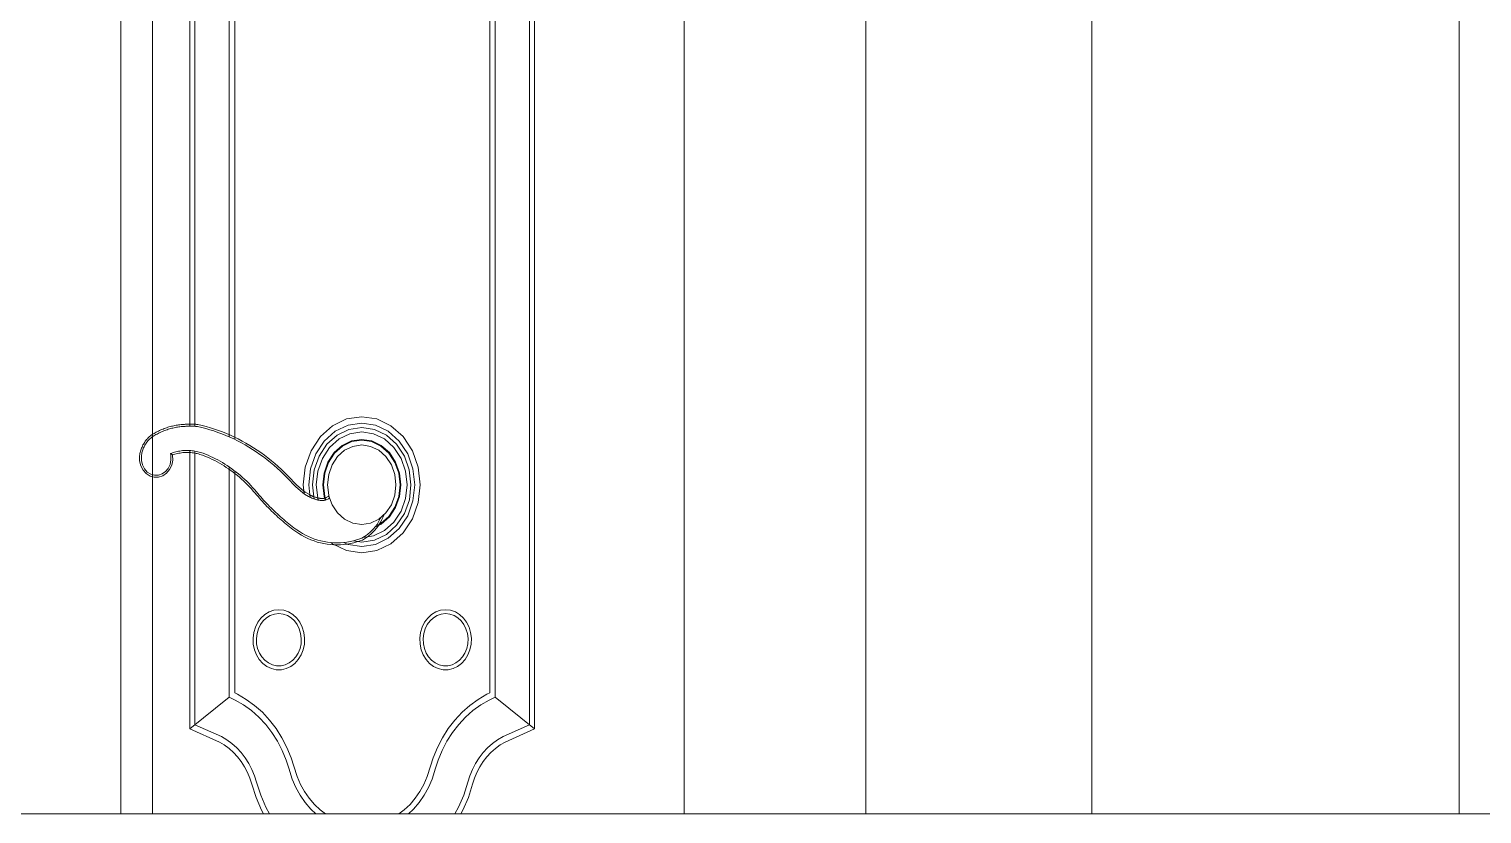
# Model space of a CAD drawing. Header units: inches. Extents: x 136316 to 139491, y -21083 to -17511.
# Drawn here: x 137662.31 to 137671.95, y -19917.19 to -19911.99 of the extents above; entities that cross this region are included whole.
import ezdxf

# ---------------------------------------------------------------- set-up
doc = ezdxf.new("R2010")
doc.units = ezdxf.units.IN
doc.header["$LTSCALE"] = 0.5
doc.header["$MEASUREMENT"] = 0
doc.layers.add('PARAPET', color=50, linetype='Continuous', lineweight=13)
doc.layers.add('window', color=4, linetype='Continuous', lineweight=13)

msp = doc.modelspace()

# ---------------------------------------------------------------- linework, layer by layer
at = {"layer": 'PARAPET'}
for p, q in [((137744.8165, -19917.1938), (137624.8597, -19917.1938)), ((137662.4676, -19917.1938), (137662.3934, -19917.1938))]:
    msp.add_line(p, q, dxfattribs=at)
at = {"layer": 'window'}
for p, q in [((137667.8597, -19917.1938), (137667.8597, -19869.379)), ((137666.6545, -19917.1938), (137666.6545, -19870.7759)), ((137669.3597, -19917.1938), (137669.3597, -19870.6938)), ((137671.7934, -19872.7172), (137671.7934, -19917.1938)), ((137663.1295, -19917.1938), (137663.1295, -19874.8793)), ((137662.9195, -19875.1238), (137662.9195, -19917.1938)), ((137663.3775, -19914.6237), (137663.3775, -19908.4079)), ((137663.4117, -19914.611), (137663.4112, -19908.4348)), ((137665.6298, -19908.4348), (137665.6298, -19916.6026)), ((137665.6635, -19908.4079), (137665.6635, -19916.6295)), ((137663.6391, -19914.6947), (137663.6391, -19908.6166)), ((137663.6749, -19908.6452), (137663.6749, -19914.7113)), ((137665.3662, -19916.3921), (137665.3662, -19908.6452)), ((137665.402, -19908.6166), (137665.402, -19916.4207)), ((137663.263, -19914.6225), (137663.255, -19914.6245)), ((137663.2709, -19914.6207), (137663.263, -19914.6225)), ((137663.2789, -19914.6191), (137663.2709, -19914.6207)), ((137663.287, -19914.6176), (137663.2789, -19914.6191)), ((137663.295, -19914.6163), (137663.287, -19914.6176)), ((137663.3031, -19914.6151), (137663.295, -19914.6163)), ((137663.3111, -19914.6141), (137663.3031, -19914.6151)), ((137663.3192, -19914.6132), (137663.3111, -19914.6141)), ((137663.3238, -19914.6128), (137663.3192, -19914.6132)), ((137663.3285, -19914.6124), (137663.3238, -19914.6128)), ((137663.3331, -19914.612), (137663.3285, -19914.6124)), ((137663.3377, -19914.6117), (137663.3331, -19914.612)), ((137663.3423, -19914.6114), (137663.3377, -19914.6117)), ((137663.3469, -19914.6111), (137663.3423, -19914.6114)), ((137663.3516, -19914.6109), (137663.3469, -19914.6111)), ((137663.3562, -19914.6107), (137663.3516, -19914.6109)), ((137663.3608, -19914.6105), (137663.3562, -19914.6107)), ((137663.3654, -19914.6104), (137663.3608, -19914.6105)), ((137663.3701, -19914.6103), (137663.3654, -19914.6104)), ((137663.3747, -19914.6103), (137663.3701, -19914.6103)), ((137663.3793, -19914.6102), (137663.3747, -19914.6103)), ((137663.3839, -19914.6102), (137663.3793, -19914.6102)), ((137663.3886, -19914.6103), (137663.3839, -19914.6102)), ((137663.3932, -19914.6104), (137663.3886, -19914.6103)), ((137663.3978, -19914.6105), (137663.3932, -19914.6104)), ((137663.4024, -19914.6106), (137663.3978, -19914.6105)), ((137663.4071, -19914.6108), (137663.4024, -19914.6106)), ((137663.4117, -19914.611), (137663.4071, -19914.6108)), ((137663.4112, -19914.6245), (137663.4117, -19914.611)), ((137663.4163, -19914.6112), (137663.4117, -19914.611)), ((137663.4209, -19914.6115), (137663.4163, -19914.6112)), ((137663.4255, -19914.6118), (137663.4209, -19914.6115)), ((137663.4309, -19914.6122), (137663.4255, -19914.6118)), ((137663.459, -19914.6188), (137663.4309, -19914.6122)), ((137663.4864, -19914.626), (137663.459, -19914.6188)), ((137664.3235, -19914.621), (137664.2431, -19914.6928)), ((137664.4171, -19914.5759), (137664.3235, -19914.621)), ((137664.4265, -19914.6167), (137664.3416, -19914.6576)), ((137664.5175, -19914.5605), (137664.4171, -19914.5759)), ((137664.5175, -19914.6028), (137664.4265, -19914.6167)), ((137664.6179, -19914.5759), (137664.5175, -19914.5605)), ((137664.6085, -19914.6167), (137664.5175, -19914.6028)), ((137664.6933, -19914.6576), (137664.6085, -19914.6167)), ((137664.7115, -19914.621), (137664.6179, -19914.5759)), ((137664.7919, -19914.6928), (137664.7115, -19914.621)), ((137663.0866, -19914.7178), (137663.0823, -19914.7235)), ((137663.0912, -19914.7123), (137663.0866, -19914.7178)), ((137663.0959, -19914.7069), (137663.0912, -19914.7123)), ((137663.1007, -19914.7018), (137663.0959, -19914.7069)), ((137663.1038, -19914.7168), (137663.0994, -19914.7217)), ((137663.1058, -19914.6969), (137663.1007, -19914.7018)), ((137663.1083, -19914.712), (137663.1038, -19914.7168)), ((137663.111, -19914.6922), (137663.1058, -19914.6969)), ((137663.113, -19914.7074), (137663.1083, -19914.712)), ((137663.1163, -19914.6878), (137663.111, -19914.6922)), ((137663.1179, -19914.7031), (137663.113, -19914.7074)), ((137663.1218, -19914.6836), (137663.1163, -19914.6878)), ((137663.1228, -19914.699), (137663.1179, -19914.7031)), ((137663.1274, -19914.6797), (137663.1218, -19914.6836)), ((137663.128, -19914.6951), (137663.1228, -19914.699)), ((137663.1331, -19914.6761), (137663.1274, -19914.6797)), ((137663.1332, -19914.6914), (137663.128, -19914.6951)), ((137663.1404, -19914.6717), (137663.1331, -19914.6761)), ((137663.1386, -19914.688), (137663.1332, -19914.6914)), ((137663.1456, -19914.6838), (137663.1386, -19914.688)), ((137663.1477, -19914.6676), (137663.1404, -19914.6717)), ((137663.1528, -19914.6797), (137663.1456, -19914.6838)), ((137663.1551, -19914.6635), (137663.1477, -19914.6676)), ((137663.1599, -19914.6758), (137663.1528, -19914.6797)), ((137663.1625, -19914.6596), (137663.1551, -19914.6635)), ((137663.1672, -19914.672), (137663.1599, -19914.6758)), ((137663.1699, -19914.6559), (137663.1625, -19914.6596)), ((137663.1744, -19914.6683), (137663.1672, -19914.672)), ((137663.1775, -19914.6523), (137663.1699, -19914.6559)), ((137663.1818, -19914.6648), (137663.1744, -19914.6683)), ((137663.185, -19914.6488), (137663.1775, -19914.6523)), ((137663.1892, -19914.6615), (137663.1818, -19914.6648)), ((137663.1926, -19914.6455), (137663.185, -19914.6488)), ((137663.1966, -19914.6582), (137663.1892, -19914.6615)), ((137663.2003, -19914.6424), (137663.1926, -19914.6455)), ((137663.2041, -19914.6551), (137663.1966, -19914.6582)), ((137663.208, -19914.6394), (137663.2003, -19914.6424)), ((137663.2116, -19914.6522), (137663.2041, -19914.6551)), ((137663.2157, -19914.6365), (137663.208, -19914.6394)), ((137663.2192, -19914.6494), (137663.2116, -19914.6522)), ((137663.2235, -19914.6338), (137663.2157, -19914.6365)), ((137663.2268, -19914.6468), (137663.2192, -19914.6494)), ((137663.2313, -19914.6312), (137663.2235, -19914.6338)), ((137663.2344, -19914.6443), (137663.2268, -19914.6468)), ((137663.2392, -19914.6288), (137663.2313, -19914.6312)), ((137663.2421, -19914.6419), (137663.2344, -19914.6443)), ((137663.2471, -19914.6266), (137663.2392, -19914.6288)), ((137663.2498, -19914.6397), (137663.2421, -19914.6419)), ((137663.255, -19914.6245), (137663.2471, -19914.6266)), ((137663.2575, -19914.6376), (137663.2498, -19914.6397)), ((137663.2653, -19914.6357), (137663.2575, -19914.6376)), ((137663.273, -19914.634), (137663.2653, -19914.6357)), ((137663.2809, -19914.6324), (137663.273, -19914.634)), ((137663.2887, -19914.6309), (137663.2809, -19914.6324)), ((137663.2965, -19914.6296), (137663.2887, -19914.6309)), ((137663.3044, -19914.6285), (137663.2965, -19914.6296)), ((137663.3123, -19914.6275), (137663.3044, -19914.6285)), ((137663.3202, -19914.6266), (137663.3123, -19914.6275)), ((137663.3247, -19914.6262), (137663.3202, -19914.6266)), ((137663.3293, -19914.6258), (137663.3247, -19914.6262)), ((137663.3338, -19914.6255), (137663.3293, -19914.6258)), ((137663.3384, -19914.6251), (137663.3338, -19914.6255)), ((137663.3429, -19914.6249), (137663.3384, -19914.6251)), ((137663.3475, -19914.6246), (137663.3429, -19914.6249)), ((137663.352, -19914.6244), (137663.3475, -19914.6246)), ((137663.3566, -19914.6242), (137663.352, -19914.6244)), ((137663.3611, -19914.624), (137663.3566, -19914.6242)), ((137663.3657, -19914.6239), (137663.3611, -19914.624)), ((137663.3702, -19914.6238), (137663.3657, -19914.6239)), ((137663.3748, -19914.6237), (137663.3702, -19914.6238)), ((137663.3793, -19914.6237), (137663.3748, -19914.6237)), ((137663.3839, -19914.6237), (137663.3793, -19914.6237)), ((137663.3884, -19914.6238), (137663.3839, -19914.6237)), ((137663.393, -19914.6238), (137663.3884, -19914.6238)), ((137663.3975, -19914.624), (137663.393, -19914.6238)), ((137663.4021, -19914.6241), (137663.3975, -19914.624)), ((137663.4066, -19914.6243), (137663.4021, -19914.6241)), ((137663.4112, -19914.6245), (137663.4066, -19914.6243)), ((137663.4157, -19914.6247), (137663.4112, -19914.6245)), ((137663.4203, -19914.625), (137663.4157, -19914.6247)), ((137663.4248, -19914.6253), (137663.4203, -19914.625)), ((137663.4294, -19914.6256), (137663.4248, -19914.6253)), ((137663.4566, -19914.632), (137663.4294, -19914.6256)), ((137663.4837, -19914.6391), (137663.4566, -19914.632)), ((137663.5107, -19914.6469), (137663.4837, -19914.6391)), ((137663.5136, -19914.6338), (137663.4864, -19914.626)), ((137663.5375, -19914.6554), (137663.5107, -19914.6469)), ((137663.5406, -19914.6424), (137663.5136, -19914.6338)), ((137663.5641, -19914.6646), (137663.5375, -19914.6554)), ((137663.5675, -19914.6517), (137663.5406, -19914.6424)), ((137663.5905, -19914.6745), (137663.5641, -19914.6646)), ((137663.5942, -19914.6617), (137663.5675, -19914.6517)), ((137663.6168, -19914.6851), (137663.5905, -19914.6745)), ((137663.6207, -19914.6723), (137663.5942, -19914.6617)), ((137663.6428, -19914.6963), (137663.6168, -19914.6851)), ((137663.647, -19914.6837), (137663.6207, -19914.6723)), ((137663.6686, -19914.7082), (137663.6428, -19914.6963)), ((137663.673, -19914.6958), (137663.647, -19914.6837)), ((137663.6942, -19914.7209), (137663.6686, -19914.7082)), ((137663.6988, -19914.7085), (137663.673, -19914.6958)), ((137663.7244, -19914.7219), (137663.6988, -19914.7085)), ((137664.2431, -19914.6928), (137664.1814, -19914.7863)), ((137664.3416, -19914.6576), (137664.2688, -19914.7227)), ((137664.3543, -19914.6832), (137664.2867, -19914.7436)), ((137664.3668, -19914.7084), (137664.3044, -19914.7642)), ((137664.433, -19914.6452), (137664.3543, -19914.6832)), ((137664.4395, -19914.6734), (137664.3668, -19914.7084)), ((137664.5175, -19914.6323), (137664.433, -19914.6452)), ((137664.5175, -19914.6614), (137664.4395, -19914.6734)), ((137664.5175, -19914.7108), (137664.4505, -19914.7211)), ((137664.5175, -19914.7161), (137664.4517, -19914.7262)), ((137664.602, -19914.6452), (137664.5175, -19914.6323)), ((137664.5955, -19914.6734), (137664.5175, -19914.6614)), ((137664.5845, -19914.7211), (137664.5175, -19914.7108)), ((137664.5833, -19914.7262), (137664.5175, -19914.7161)), ((137664.6681, -19914.7084), (137664.5955, -19914.6734)), ((137664.6807, -19914.6832), (137664.602, -19914.6452)), ((137664.7305, -19914.7642), (137664.6681, -19914.7084)), ((137664.7482, -19914.7436), (137664.6807, -19914.6832)), ((137664.7662, -19914.7227), (137664.6933, -19914.6576)), ((137664.8535, -19914.7863), (137664.7919, -19914.6928)), ((137663.0457, -19914.8121), (137663.0444, -19914.8207)), ((137663.0471, -19914.8047), (137663.0457, -19914.8121)), ((137663.0488, -19914.7973), (137663.0471, -19914.8047)), ((137663.0507, -19914.79), (137663.0488, -19914.7973)), ((137663.0528, -19914.7827), (137663.0507, -19914.79)), ((137663.0552, -19914.7756), (137663.0528, -19914.7827)), ((137663.0578, -19914.7686), (137663.0552, -19914.7756)), ((137663.0571, -19914.8148), (137663.056, -19914.8218)), ((137663.0584, -19914.8078), (137663.0571, -19914.8148)), ((137663.0606, -19914.7617), (137663.0578, -19914.7686)), ((137663.0599, -19914.8009), (137663.0584, -19914.8078)), ((137663.0617, -19914.7941), (137663.0599, -19914.8009)), ((137663.0637, -19914.755), (137663.0606, -19914.7617)), ((137663.0637, -19914.7874), (137663.0617, -19914.7941)), ((137663.067, -19914.7483), (137663.0637, -19914.755)), ((137663.0659, -19914.7807), (137663.0637, -19914.7874)), ((137663.0683, -19914.7742), (137663.0659, -19914.7807)), ((137663.0705, -19914.7419), (137663.067, -19914.7483)), ((137663.071, -19914.7678), (137663.0683, -19914.7742)), ((137663.0742, -19914.7356), (137663.0705, -19914.7419)), ((137663.0739, -19914.7615), (137663.071, -19914.7678)), ((137663.0769, -19914.7553), (137663.0739, -19914.7615)), ((137663.0782, -19914.7295), (137663.0742, -19914.7356)), ((137663.0802, -19914.7493), (137663.0769, -19914.7553)), ((137663.0823, -19914.7235), (137663.0782, -19914.7295)), ((137663.0837, -19914.7435), (137663.0802, -19914.7493)), ((137663.0873, -19914.7378), (137663.0837, -19914.7435)), ((137663.0912, -19914.7323), (137663.0873, -19914.7378)), ((137663.0952, -19914.7269), (137663.0912, -19914.7323)), ((137663.0994, -19914.7217), (137663.0952, -19914.7269)), ((137663.249, -19914.8053), (137663.2578, -19914.802)), ((137663.2521, -19914.8176), (137663.249, -19914.8053)), ((137663.249, -19914.8053), (137663.2597, -19914.8119)), ((137663.2578, -19914.802), (137663.2665, -19914.799)), ((137663.2608, -19914.8126), (137663.2617, -19914.8131)), ((137663.2612, -19914.8149), (137663.2633, -19914.8142)), ((137663.2633, -19914.8142), (137663.2697, -19914.812)), ((137663.2636, -19914.8156), (137663.2633, -19914.8142)), ((137663.2665, -19914.799), (137663.2754, -19914.7963)), ((137663.2697, -19914.812), (137663.2782, -19914.8094)), ((137663.2754, -19914.7963), (137663.2843, -19914.7938)), ((137663.2782, -19914.8094), (137663.2868, -19914.807)), ((137663.2843, -19914.7938), (137663.2933, -19914.7916)), ((137663.2868, -19914.807), (137663.2955, -19914.8049)), ((137663.2933, -19914.7916), (137663.3023, -19914.7897)), ((137663.2955, -19914.8049), (137663.3042, -19914.803)), ((137663.3023, -19914.7897), (137663.3113, -19914.7881)), ((137663.3042, -19914.803), (137663.3129, -19914.8015)), ((137663.3113, -19914.7881), (137663.3204, -19914.7868)), ((137663.3129, -19914.8015), (137663.3217, -19914.8002)), ((137663.3204, -19914.7868), (137663.3295, -19914.7857)), ((137663.3217, -19914.8002), (137663.3305, -19914.7991)), ((137663.3295, -19914.7857), (137663.3386, -19914.7849)), ((137663.3305, -19914.7991), (137663.3393, -19914.7984)), ((137663.3386, -19914.7849), (137663.3478, -19914.7844)), ((137663.3393, -19914.7984), (137663.3482, -19914.7979)), ((137663.3478, -19914.7844), (137663.3569, -19914.7842)), ((137663.3482, -19914.7979), (137663.357, -19914.7977)), ((137663.3569, -19914.7842), (137663.3661, -19914.7842)), ((137663.357, -19914.7977), (137663.3659, -19914.7977)), ((137663.3659, -19914.7977), (137663.3747, -19914.798)), ((137663.3661, -19914.7842), (137663.3752, -19914.7846)), ((137663.3747, -19914.798), (137663.3835, -19914.7986)), ((137663.3752, -19914.7846), (137663.3844, -19914.7852)), ((137663.3775, -19916.6295), (137663.3775, -19914.7847)), ((137663.3835, -19914.7986), (137663.3924, -19914.7995)), ((137663.3844, -19914.7852), (137663.3935, -19914.7861)), ((137663.3924, -19914.7995), (137663.4011, -19914.8006)), ((137663.3935, -19914.7861), (137663.4026, -19914.7872)), ((137663.4011, -19914.8006), (137663.4099, -19914.802)), ((137663.4026, -19914.7872), (137663.4117, -19914.7887)), ((137663.4099, -19914.802), (137663.4186, -19914.8037)), ((137663.4112, -19916.6026), (137663.4117, -19914.7887)), ((137663.4117, -19914.7887), (137663.4207, -19914.7904)), ((137663.4186, -19914.8037), (137663.4273, -19914.8057)), ((137663.4207, -19914.7904), (137663.4297, -19914.7925)), ((137663.4273, -19914.8057), (137663.436, -19914.8079)), ((137663.4297, -19914.7925), (137663.4386, -19914.7948)), ((137663.436, -19914.8079), (137663.4446, -19914.8104)), ((137663.4386, -19914.7948), (137663.4475, -19914.7973)), ((137663.4446, -19914.8104), (137663.4531, -19914.8131)), ((137663.4475, -19914.7973), (137663.4563, -19914.8002)), ((137663.4531, -19914.8131), (137663.4616, -19914.8161)), ((137663.4563, -19914.8002), (137663.4651, -19914.8033)), ((137663.4651, -19914.8033), (137663.4817, -19914.8097)), ((137663.4817, -19914.8097), (137663.4982, -19914.8165)), ((137663.7195, -19914.7341), (137663.6942, -19914.7209)), ((137663.7446, -19914.7481), (137663.7195, -19914.7341)), ((137663.7497, -19914.7359), (137663.7244, -19914.7219)), ((137663.7694, -19914.7626), (137663.7446, -19914.7481)), ((137663.7747, -19914.7507), (137663.7497, -19914.7359)), ((137663.7939, -19914.7779), (137663.7694, -19914.7626)), ((137663.7995, -19914.766), (137663.7747, -19914.7507)), ((137663.8181, -19914.7937), (137663.7939, -19914.7779)), ((137663.8239, -19914.782), (137663.7995, -19914.766)), ((137663.842, -19914.8102), (137663.8181, -19914.7937)), ((137663.848, -19914.7987), (137663.8239, -19914.782)), ((137663.8656, -19914.8273), (137663.842, -19914.8102)), ((137663.8718, -19914.816), (137663.848, -19914.7987)), ((137664.1814, -19914.7863), (137664.1427, -19914.8953)), ((137664.2129, -19914.8075), (137664.1778, -19914.9062)), ((137664.2688, -19914.7227), (137664.2129, -19914.8075)), ((137664.2867, -19914.7436), (137664.2349, -19914.8222)), ((137664.3044, -19914.7642), (137664.2566, -19914.8368)), ((137664.3344, -19914.7991), (137664.2933, -19914.8615)), ((137664.3377, -19914.8028), (137664.2973, -19914.8642)), ((137664.388, -19914.7512), (137664.3344, -19914.7991)), ((137664.3903, -19914.7558), (137664.3377, -19914.8028)), ((137664.3572, -19914.8256), (137664.4041, -19914.7836)), ((137664.4505, -19914.7211), (137664.388, -19914.7512)), ((137664.4517, -19914.7262), (137664.3903, -19914.7558)), ((137664.4041, -19914.7836), (137664.4588, -19914.7573)), ((137664.4588, -19914.7573), (137664.5175, -19914.7483)), ((137664.5175, -19914.7483), (137664.5762, -19914.7573)), ((137664.5762, -19914.7573), (137664.6308, -19914.7836)), ((137664.6446, -19914.7558), (137664.5833, -19914.7262)), ((137664.6469, -19914.7512), (137664.5845, -19914.7211)), ((137664.6308, -19914.7836), (137664.6778, -19914.8256)), ((137664.6973, -19914.8028), (137664.6446, -19914.7558)), ((137664.7006, -19914.7991), (137664.6469, -19914.7512)), ((137664.7377, -19914.8642), (137664.6973, -19914.8028)), ((137664.7417, -19914.8615), (137664.7006, -19914.7991)), ((137664.7784, -19914.8368), (137664.7305, -19914.7642)), ((137664.8001, -19914.8222), (137664.7482, -19914.7436)), ((137664.8221, -19914.8075), (137664.7662, -19914.7227)), ((137664.8572, -19914.9062), (137664.8221, -19914.8075)), ((137664.8923, -19914.8953), (137664.8535, -19914.7863)), ((137663.0444, -19914.8207), (137663.0449, -19914.8538)), ((137663.0449, -19914.8538), (137663.0529, -19914.8861)), ((137663.0529, -19914.8861), (137663.0678, -19914.9149)), ((137663.056, -19914.8218), (137663.0565, -19914.8518)), ((137663.0565, -19914.8518), (137663.0636, -19914.8807)), ((137663.0636, -19914.8807), (137663.077, -19914.9064)), ((137663.077, -19914.9064), (137663.0955, -19914.9273)), ((137663.2159, -19914.9247), (137663.2338, -19914.9031)), ((137663.2232, -19914.9354), (137663.2432, -19914.9112)), ((137663.2338, -19914.9031), (137663.2463, -19914.8768)), ((137663.2432, -19914.9112), (137663.2572, -19914.8818)), ((137663.2463, -19914.8768), (137663.2526, -19914.8476)), ((137663.2526, -19914.8476), (137663.2521, -19914.8176)), ((137663.2572, -19914.8818), (137663.2642, -19914.8492)), ((137663.2642, -19914.8492), (137663.2636, -19914.8156)), ((137663.4616, -19914.8161), (137663.478, -19914.8224)), ((137663.478, -19914.8224), (137663.4942, -19914.8291)), ((137663.4942, -19914.8291), (137663.5104, -19914.8362)), ((137663.4982, -19914.8165), (137663.5146, -19914.8237)), ((137663.5104, -19914.8362), (137663.5265, -19914.8437)), ((137663.5146, -19914.8237), (137663.5309, -19914.8312)), ((137663.5265, -19914.8437), (137663.5424, -19914.8516)), ((137663.5309, -19914.8312), (137663.547, -19914.8392)), ((137663.5424, -19914.8516), (137663.5581, -19914.8598)), ((137663.547, -19914.8392), (137663.563, -19914.8476)), ((137663.5581, -19914.8598), (137663.5737, -19914.8684)), ((137663.563, -19914.8476), (137663.5788, -19914.8563)), ((137663.5737, -19914.8684), (137663.5892, -19914.8774)), ((137663.5788, -19914.8563), (137663.5945, -19914.8654)), ((137663.5892, -19914.8774), (137663.6045, -19914.8867)), ((137663.5945, -19914.8654), (137663.61, -19914.8749)), ((137663.6045, -19914.8867), (137663.6196, -19914.8964)), ((137663.61, -19914.8749), (137663.6253, -19914.8847)), ((137663.6196, -19914.8964), (137663.6346, -19914.9065)), ((137663.6253, -19914.8847), (137663.6405, -19914.8949)), ((137663.6346, -19914.9065), (137663.6494, -19914.9169)), ((137663.6391, -19916.4207), (137663.6391, -19914.8939)), ((137663.6405, -19914.8949), (137663.6555, -19914.9055)), ((137663.6555, -19914.9055), (137663.6703, -19914.9164)), ((137663.8888, -19914.8451), (137663.8656, -19914.8273)), ((137663.8952, -19914.8338), (137663.8718, -19914.816)), ((137663.9117, -19914.8634), (137663.8888, -19914.8451)), ((137663.9183, -19914.8523), (137663.8952, -19914.8338)), ((137663.9342, -19914.8823), (137663.9117, -19914.8634)), ((137663.9411, -19914.8714), (137663.9183, -19914.8523)), ((137663.9563, -19914.9018), (137663.9342, -19914.8823)), ((137663.9634, -19914.8911), (137663.9411, -19914.8714)), ((137663.9781, -19914.9219), (137663.9563, -19914.9018)), ((137663.9854, -19914.9114), (137663.9634, -19914.8911)), ((137664.007, -19914.9322), (137663.9854, -19914.9114)), ((137664.1427, -19914.8953), (137664.1295, -19915.0122)), ((137664.1778, -19914.9062), (137664.1658, -19915.0122)), ((137664.2349, -19914.8222), (137664.2023, -19914.9139)), ((137664.2566, -19914.8368), (137664.2265, -19914.9214)), ((137664.2933, -19914.8615), (137664.2674, -19914.9342)), ((137664.2973, -19914.8642), (137664.2719, -19914.9356)), ((137664.2985, -19914.9439), (137664.3212, -19914.8802)), ((137664.3212, -19914.8802), (137664.3572, -19914.8256)), ((137664.6778, -19914.8256), (137664.7138, -19914.8802)), ((137664.7138, -19914.8802), (137664.7365, -19914.9439)), ((137664.7631, -19914.9356), (137664.7377, -19914.8642)), ((137664.7676, -19914.9342), (137664.7417, -19914.8615)), ((137664.8085, -19914.9214), (137664.7784, -19914.8368)), ((137664.8327, -19914.9139), (137664.8001, -19914.8222)), ((137664.8692, -19915.0122), (137664.8572, -19914.9062)), ((137664.9055, -19915.0122), (137664.8923, -19914.8953)), ((137663.0678, -19914.9149), (137663.0886, -19914.9382)), ((137663.0886, -19914.9382), (137663.1139, -19914.9545)), ((137663.0955, -19914.9273), (137663.1181, -19914.9418)), ((137663.1139, -19914.9545), (137663.1419, -19914.9626)), ((137663.1181, -19914.9418), (137663.1432, -19914.9491)), ((137663.1295, -19917.1938), (137663.1295, -19914.9451)), ((137663.1419, -19914.9626), (137663.1707, -19914.962)), ((137663.1432, -19914.9491), (137663.169, -19914.9485)), ((137663.169, -19914.9485), (137663.1938, -19914.9402)), ((137663.1707, -19914.962), (137663.1985, -19914.9527)), ((137663.1938, -19914.9402), (137663.2159, -19914.9247)), ((137663.1985, -19914.9527), (137663.2232, -19914.9354)), ((137663.6494, -19914.9169), (137663.664, -19914.9277)), ((137663.664, -19914.9277), (137663.6784, -19914.9388)), ((137663.6703, -19914.9164), (137663.6849, -19914.9276)), ((137663.6749, -19914.9199), (137663.6749, -19916.3921)), ((137663.6784, -19914.9388), (137663.6926, -19914.9503)), ((137663.6849, -19914.9276), (137663.6993, -19914.9393)), ((137663.6926, -19914.9503), (137663.7066, -19914.9621)), ((137663.6993, -19914.9393), (137663.7135, -19914.9512)), ((137663.7066, -19914.9621), (137663.7204, -19914.9742)), ((137663.7135, -19914.9512), (137663.7274, -19914.9635)), ((137663.7204, -19914.9742), (137663.7339, -19914.9866)), ((137663.7274, -19914.9635), (137663.7412, -19914.9761)), ((137663.7339, -19914.9866), (137663.7473, -19914.9994)), ((137663.7412, -19914.9761), (137663.7547, -19914.9891)), ((137663.7473, -19914.9994), (137663.7604, -19915.0125)), ((137663.7547, -19914.9891), (137663.768, -19915.0023)), ((137663.768, -19915.0023), (137663.7811, -19915.0159)), ((137663.9995, -19914.9425), (137663.9781, -19914.9219)), ((137664.0205, -19914.9637), (137663.9995, -19914.9425)), ((137664.0281, -19914.9536), (137664.007, -19914.9322)), ((137664.0806, -19915.0258), (137664.0205, -19914.9637)), ((137664.0879, -19915.0153), (137664.0281, -19914.9536)), ((137664.2023, -19914.9139), (137664.1911, -19915.0122)), ((137664.2265, -19914.9214), (137664.2162, -19915.0122)), ((137664.2674, -19914.9342), (137664.2586, -19915.0122)), ((137664.2719, -19914.9356), (137664.2632, -19915.0122)), ((137664.2908, -19915.0122), (137664.2985, -19914.9439)), ((137664.7365, -19914.9439), (137664.7442, -19915.0122)), ((137664.7718, -19915.0122), (137664.7631, -19914.9356)), ((137664.7764, -19915.0122), (137664.7676, -19914.9342)), ((137664.8188, -19915.0122), (137664.8085, -19914.9214)), ((137664.8438, -19915.0122), (137664.8327, -19914.9139)), ((137663.7604, -19915.0125), (137663.7733, -19915.0259)), ((137663.7733, -19915.0259), (137663.7859, -19915.0396)), ((137663.7811, -19915.0159), (137663.7939, -19915.0298)), ((137663.7859, -19915.0396), (137663.7984, -19915.0536)), ((137663.7939, -19915.0298), (137663.8065, -19915.044)), ((137663.7984, -19915.0536), (137663.8106, -19915.0679)), ((137663.8065, -19915.044), (137663.8188, -19915.0585)), ((137663.8106, -19915.0679), (137663.82, -19915.0791)), ((137663.8188, -19915.0585), (137663.8282, -19915.0697)), ((137663.82, -19915.0791), (137663.8296, -19915.0903)), ((137663.8282, -19915.0697), (137663.8377, -19915.0807)), ((137663.8296, -19915.0903), (137663.8393, -19915.1014)), ((137663.8377, -19915.0807), (137663.8473, -19915.0917)), ((137663.8393, -19915.1014), (137663.849, -19915.1123)), ((137663.8473, -19915.0917), (137663.857, -19915.1026)), ((137663.857, -19915.1026), (137663.8668, -19915.1133)), ((137664.1241, -19915.0638), (137664.0806, -19915.0258)), ((137664.1306, -19915.0525), (137664.0879, -19915.0153)), ((137664.1377, -19915.0732), (137664.1241, -19915.0638)), ((137664.1295, -19915.0122), (137664.1362, -19915.0722)), ((137664.1433, -19915.0614), (137664.1306, -19915.0525)), ((137664.1651, -19915.0895), (137664.1377, -19915.0732)), ((137664.1702, -19915.0774), (137664.1433, -19915.0614)), ((137664.1681, -19915.0912), (137664.1651, -19915.0895)), ((137664.1658, -19915.0122), (137664.173, -19915.079)), ((137664.1712, -19915.0928), (137664.1681, -19915.0912)), ((137664.173, -19915.079), (137664.1702, -19915.0774)), ((137664.1742, -19915.0944), (137664.1712, -19915.0928)), ((137664.1759, -19915.0805), (137664.173, -19915.079)), ((137664.173, -19915.079), (137664.1752, -19915.0948)), ((137664.1773, -19915.0959), (137664.1742, -19915.0944)), ((137664.1788, -19915.082), (137664.1759, -19915.0805)), ((137664.1804, -19915.0974), (137664.1773, -19915.0959)), ((137664.1818, -19915.0834), (137664.1788, -19915.082)), ((137664.1835, -19915.0988), (137664.1804, -19915.0974)), ((137664.1847, -19915.0848), (137664.1818, -19915.0834)), ((137664.1866, -19915.1002), (137664.1835, -19915.0988)), ((137664.1877, -19915.0862), (137664.1847, -19915.0848)), ((137664.1898, -19915.1015), (137664.1866, -19915.1002)), ((137664.1906, -19915.0875), (137664.1877, -19915.0862)), ((137664.1929, -19915.1028), (137664.1898, -19915.1015)), ((137664.1936, -19915.0888), (137664.1906, -19915.0875)), ((137664.1911, -19915.0122), (137664.1997, -19915.0911)), ((137664.1961, -19915.104), (137664.1929, -19915.1028)), ((137664.1966, -19915.09), (137664.1936, -19915.0888)), ((137664.1993, -19915.1051), (137664.1961, -19915.104)), ((137664.1997, -19915.0911), (137664.1966, -19915.09)), ((137664.1997, -19915.0911), (137664.2025, -19915.1062)), ((137664.1997, -19915.0911), (137664.2011, -19915.1058)), ((137664.2027, -19915.0922), (137664.1997, -19915.0911)), ((137664.2057, -19915.0933), (137664.2027, -19915.0922)), ((137664.2088, -19915.0943), (137664.2057, -19915.0933)), ((137664.2119, -19915.0952), (137664.2088, -19915.0943)), ((137664.215, -19915.0961), (137664.2119, -19915.0952)), ((137664.218, -19915.097), (137664.215, -19915.0961)), ((137664.2162, -19915.0122), (137664.2274, -19915.0993)), ((137664.2212, -19915.0978), (137664.218, -19915.097)), ((137664.2243, -19915.0986), (137664.2212, -19915.0978)), ((137664.2274, -19915.0993), (137664.2243, -19915.0986)), ((137664.2274, -19915.0993), (137664.2265, -19915.103)), ((137664.2265, -19915.103), (137664.2302, -19915.1135)), ((137664.2305, -19915.0999), (137664.2274, -19915.0993)), ((137664.2337, -19915.1005), (137664.2305, -19915.0999)), ((137664.2368, -19915.1011), (137664.2337, -19915.1005)), ((137664.2399, -19915.1016), (137664.2368, -19915.1011)), ((137664.2429, -19915.102), (137664.2399, -19915.1016)), ((137664.2477, -19915.1024), (137664.2429, -19915.102)), ((137664.2528, -19915.1025), (137664.2477, -19915.1024)), ((137664.2576, -19915.1027), (137664.2528, -19915.1025)), ((137664.2618, -19915.1026), (137664.2576, -19915.1027)), ((137664.2586, -19915.0122), (137664.2674, -19915.0902)), ((137664.2661, -19915.1021), (137664.2618, -19915.1026)), ((137664.2632, -19915.0122), (137664.2719, -19915.0888)), ((137664.2704, -19915.1013), (137664.2661, -19915.1021)), ((137664.2674, -19915.0902), (137664.2704, -19915.1013)), ((137664.2745, -19915.1002), (137664.2704, -19915.1013)), ((137664.2704, -19915.1013), (137664.2758, -19915.1137)), ((137664.2719, -19915.0888), (137664.2745, -19915.1002)), ((137664.2787, -19915.0988), (137664.2745, -19915.1002)), ((137664.2745, -19915.1002), (137664.2802, -19915.1123)), ((137664.2827, -19915.0971), (137664.2787, -19915.0988)), ((137664.2866, -19915.0951), (137664.2827, -19915.0971)), ((137664.2904, -19915.0928), (137664.2866, -19915.0951)), ((137664.2941, -19915.0902), (137664.2904, -19915.0928)), ((137664.2985, -19915.0805), (137664.2908, -19915.0122)), ((137664.2976, -19915.0874), (137664.2941, -19915.0902)), ((137664.3004, -19915.1016), (137664.2961, -19915.1046)), ((137664.3001, -19915.0851), (137664.2976, -19915.0874)), ((137664.3001, -19915.0851), (137664.2985, -19915.0805)), ((137664.3001, -19915.0851), (137664.3045, -19915.0982)), ((137664.3045, -19915.0982), (137664.3004, -19915.1016)), ((137664.3212, -19915.1441), (137664.3045, -19915.0982)), ((137664.7365, -19915.0805), (137664.7138, -19915.1441)), ((137664.7442, -19915.0122), (137664.7365, -19915.0805)), ((137664.7377, -19915.1602), (137664.7631, -19915.0888)), ((137664.7417, -19915.1629), (137664.7676, -19915.0902)), ((137664.7631, -19915.0888), (137664.7718, -19915.0122)), ((137664.7676, -19915.0902), (137664.7764, -19915.0122)), ((137664.7784, -19915.1875), (137664.8085, -19915.103)), ((137664.8085, -19915.103), (137664.8188, -19915.0122)), ((137664.8333, -19915.1107), (137664.8438, -19915.0122)), ((137664.8572, -19915.1181), (137664.8692, -19915.0122)), ((137664.8923, -19915.1291), (137664.9055, -19915.0122)), ((137663.849, -19915.1123), (137663.8589, -19915.1232)), ((137663.8589, -19915.1232), (137663.8688, -19915.1339)), ((137663.8668, -19915.1133), (137663.8766, -19915.124)), ((137663.8688, -19915.1339), (137663.8788, -19915.1446)), ((137663.8766, -19915.124), (137663.8866, -19915.1345)), ((137663.8788, -19915.1446), (137663.8889, -19915.1551)), ((137663.8866, -19915.1345), (137663.8966, -19915.145)), ((137663.8889, -19915.1551), (137663.8991, -19915.1655)), ((137663.8966, -19915.145), (137663.9067, -19915.1553)), ((137663.8991, -19915.1655), (137663.9094, -19915.1758)), ((137663.9067, -19915.1553), (137663.9169, -19915.1655)), ((137663.9094, -19915.1758), (137663.9198, -19915.186)), ((137663.9169, -19915.1655), (137663.9272, -19915.1756)), ((137663.9198, -19915.186), (137663.9302, -19915.196)), ((137663.9272, -19915.1756), (137663.9375, -19915.1856)), ((137663.9302, -19915.196), (137663.9407, -19915.206)), ((137663.9375, -19915.1856), (137663.948, -19915.1955)), ((137663.948, -19915.1955), (137663.9585, -19915.2052)), ((137664.2025, -19915.1062), (137664.1993, -19915.1051)), ((137664.2057, -19915.1073), (137664.2025, -19915.1062)), ((137664.209, -19915.1083), (137664.2057, -19915.1073)), ((137664.2122, -19915.1093), (137664.209, -19915.1083)), ((137664.2154, -19915.1102), (137664.2122, -19915.1093)), ((137664.2187, -19915.111), (137664.2154, -19915.1102)), ((137664.222, -19915.1118), (137664.2187, -19915.111)), ((137664.2253, -19915.1125), (137664.222, -19915.1118)), ((137664.2286, -19915.1132), (137664.2253, -19915.1125)), ((137664.2319, -19915.1139), (137664.2286, -19915.1132)), ((137664.2352, -19915.1144), (137664.2319, -19915.1139)), ((137664.2385, -19915.115), (137664.2352, -19915.1144)), ((137664.2418, -19915.1154), (137664.2385, -19915.115)), ((137664.2471, -19915.1159), (137664.2418, -19915.1154)), ((137664.2525, -19915.116), (137664.2471, -19915.1159)), ((137664.2575, -19915.1162), (137664.2525, -19915.116)), ((137664.2626, -19915.116), (137664.2575, -19915.1162)), ((137664.2676, -19915.1155), (137664.2626, -19915.116)), ((137664.2725, -19915.1146), (137664.2676, -19915.1155)), ((137664.2758, -19915.1137), (137664.2725, -19915.1146)), ((137664.2775, -19915.1133), (137664.2758, -19915.1137)), ((137664.2823, -19915.1116), (137664.2775, -19915.1133)), ((137664.287, -19915.1096), (137664.2823, -19915.1116)), ((137664.2916, -19915.1073), (137664.287, -19915.1096)), ((137664.2961, -19915.1046), (137664.2916, -19915.1073)), ((137664.3572, -19915.1988), (137664.3212, -19915.1441)), ((137664.4041, -19915.2407), (137664.3572, -19915.1988)), ((137664.6778, -19915.1988), (137664.6308, -19915.2407)), ((137664.7138, -19915.1441), (137664.6778, -19915.1988)), ((137664.6973, -19915.2215), (137664.7377, -19915.1602)), ((137664.7006, -19915.2253), (137664.7417, -19915.1629)), ((137664.7305, -19915.2602), (137664.7784, -19915.1875)), ((137664.8001, -19915.2021), (137664.8333, -19915.1107)), ((137664.8221, -19915.2169), (137664.8572, -19915.1181)), ((137664.8535, -19915.238), (137664.8923, -19915.1291)), ((137663.9407, -19915.206), (137663.9513, -19915.2158)), ((137663.9513, -19915.2158), (137663.962, -19915.2256)), ((137663.9585, -19915.2052), (137663.9691, -19915.2149)), ((137663.962, -19915.2256), (137663.9728, -19915.2352)), ((137663.9691, -19915.2149), (137663.9798, -19915.2244)), ((137663.9728, -19915.2352), (137663.9836, -19915.2446)), ((137663.9798, -19915.2244), (137663.9905, -19915.2338)), ((137663.9836, -19915.2446), (137663.9945, -19915.254)), ((137663.9905, -19915.2338), (137664.0013, -19915.2431)), ((137663.9945, -19915.254), (137664.0055, -19915.2633)), ((137664.0013, -19915.2431), (137664.0122, -19915.2523)), ((137664.0055, -19915.2633), (137664.0166, -19915.2724)), ((137664.0122, -19915.2523), (137664.0232, -19915.2613)), ((137664.0166, -19915.2724), (137664.0277, -19915.2814)), ((137664.0232, -19915.2613), (137664.0343, -19915.2703)), ((137664.0277, -19915.2814), (137664.0389, -19915.2903)), ((137664.0343, -19915.2703), (137664.0454, -19915.2791)), ((137664.0389, -19915.2903), (137664.0502, -19915.299)), ((137664.0454, -19915.2791), (137664.0566, -19915.2878)), ((137664.0566, -19915.2878), (137664.0678, -19915.2963)), ((137664.0678, -19915.2963), (137664.0861, -19915.3099)), ((137664.4588, -19915.2671), (137664.4041, -19915.2407)), ((137664.5175, -19915.2761), (137664.4588, -19915.2671)), ((137664.5762, -19915.2671), (137664.5175, -19915.2761)), ((137664.6308, -19915.2407), (137664.5762, -19915.2671)), ((137664.5927, -19915.3068), (137664.6093, -19915.2876)), ((137664.6006, -19915.3167), (137664.6178, -19915.2968)), ((137664.6037, -19915.294), (137664.6282, -19915.2828)), ((137664.6093, -19915.2876), (137664.619, -19915.2745)), ((137664.6116, -19915.2845), (137664.6446, -19915.2685)), ((137664.6178, -19915.2968), (137664.6282, -19915.2828)), ((137664.619, -19915.2745), (137664.6263, -19915.2624)), ((137664.6263, -19915.2624), (137664.6335, -19915.2493)), ((137664.6282, -19915.2828), (137664.6359, -19915.2699)), ((137664.6282, -19915.2828), (137664.6469, -19915.2732)), ((137664.6335, -19915.2493), (137664.6404, -19915.236)), ((137664.6359, -19915.2699), (137664.6434, -19915.2565)), ((137664.6404, -19915.236), (137664.6435, -19915.2294)), ((137664.6434, -19915.2565), (137664.6505, -19915.2427)), ((137664.6446, -19915.2685), (137664.6973, -19915.2215)), ((137664.6469, -19915.2732), (137664.7006, -19915.2253)), ((137664.6505, -19915.2427), (137664.6571, -19915.2286)), ((137664.6571, -19915.2286), (137664.6634, -19915.2143)), ((137664.6634, -19915.2143), (137664.665, -19915.2102)), ((137664.6681, -19915.3159), (137664.7305, -19915.2602)), ((137664.6807, -19915.3412), (137664.7482, -19915.2808)), ((137664.7482, -19915.2808), (137664.8001, -19915.2021)), ((137664.7662, -19915.3017), (137664.8221, -19915.2169)), ((137664.7919, -19915.3316), (137664.8535, -19915.238)), ((137664.0502, -19915.299), (137664.0615, -19915.3077)), ((137664.0615, -19915.3077), (137664.0801, -19915.3214)), ((137664.0801, -19915.3214), (137664.0993, -19915.3344)), ((137664.0861, -19915.3099), (137664.1049, -19915.3225)), ((137664.0993, -19915.3344), (137664.119, -19915.3463)), ((137664.1049, -19915.3225), (137664.1241, -19915.3342)), ((137664.119, -19915.3463), (137664.139, -19915.3573)), ((137664.1241, -19915.3342), (137664.1437, -19915.345)), ((137664.139, -19915.3573), (137664.1595, -19915.3673)), ((137664.1437, -19915.345), (137664.1637, -19915.3548)), ((137664.1595, -19915.3673), (137664.1802, -19915.3764)), ((137664.1637, -19915.3548), (137664.1841, -19915.3636)), ((137664.1802, -19915.3764), (137664.2013, -19915.3843)), ((137664.1841, -19915.3636), (137664.2047, -19915.3714)), ((137664.2013, -19915.3843), (137664.2227, -19915.3913)), ((137664.2047, -19915.3714), (137664.2256, -19915.3782)), ((137664.2227, -19915.3913), (137664.2443, -19915.3972)), ((137664.2256, -19915.3782), (137664.2467, -19915.384)), ((137664.2467, -19915.384), (137664.268, -19915.3887)), ((137664.268, -19915.3887), (137664.2895, -19915.3924)), ((137664.2895, -19915.3924), (137664.311, -19915.395)), ((137664.3977, -19915.3949), (137664.4193, -19915.3922)), ((137664.4193, -19915.3922), (137664.4407, -19915.3885)), ((137664.4407, -19915.3885), (137664.462, -19915.3837)), ((137664.462, -19915.3837), (137664.4831, -19915.3779)), ((137664.462, -19915.3837), (137664.5175, -19915.3921)), ((137664.4645, -19915.3969), (137664.486, -19915.391)), ((137664.4831, -19915.3779), (137664.504, -19915.3711)), ((137664.486, -19915.391), (137664.5074, -19915.384)), ((137664.504, -19915.3711), (137664.5179, -19915.3658)), ((137664.5074, -19915.384), (137664.5224, -19915.3783)), ((137664.5175, -19915.3921), (137664.602, -19915.3791)), ((137664.5179, -19915.3658), (137664.5361, -19915.3548)), ((137664.5224, -19915.3783), (137664.5418, -19915.3666)), ((137664.5244, -19915.3619), (137664.5955, -19915.351)), ((137664.5361, -19915.3548), (137664.556, -19915.3405)), ((137664.5418, -19915.3666), (137664.5625, -19915.3517)), ((137664.556, -19915.3405), (137664.5749, -19915.3244)), ((137664.5625, -19915.3517), (137664.5821, -19915.335)), ((137664.5749, -19915.3244), (137664.5927, -19915.3068)), ((137664.5821, -19915.335), (137664.6006, -19915.3167)), ((137664.5955, -19915.351), (137664.6681, -19915.3159)), ((137664.602, -19915.3791), (137664.6807, -19915.3412)), ((137664.6085, -19915.4076), (137664.6933, -19915.3667)), ((137664.6933, -19915.3667), (137664.7662, -19915.3017)), ((137664.7115, -19915.4034), (137664.7919, -19915.3316)), ((137664.2443, -19915.3972), (137664.2661, -19915.402)), ((137664.2661, -19915.402), (137664.288, -19915.4058)), ((137664.288, -19915.4058), (137664.3101, -19915.4084)), ((137664.3101, -19915.4084), (137664.3322, -19915.41)), ((137664.311, -19915.395), (137664.3327, -19915.3966)), ((137664.3144, -19915.3952), (137664.3235, -19915.4034)), ((137664.3235, -19915.4034), (137664.4171, -19915.4485)), ((137664.3322, -19915.41), (137664.3544, -19915.4106)), ((137664.3327, -19915.3966), (137664.3544, -19915.3971)), ((137664.3544, -19915.3971), (137664.3761, -19915.3965)), ((137664.3544, -19915.4106), (137664.3766, -19915.41)), ((137664.3761, -19915.3965), (137664.3977, -19915.3949)), ((137664.3766, -19915.41), (137664.3987, -19915.4083)), ((137664.3987, -19915.4083), (137664.4207, -19915.4056)), ((137664.3996, -19915.3947), (137664.4207, -19915.4056)), ((137664.4171, -19915.4485), (137664.5175, -19915.4639)), ((137664.4207, -19915.4056), (137664.4427, -19915.4018)), ((137664.4219, -19915.4054), (137664.4265, -19915.4076)), ((137664.4265, -19915.4076), (137664.5175, -19915.4216)), ((137664.4427, -19915.4018), (137664.4645, -19915.3969)), ((137664.5175, -19915.4216), (137664.6085, -19915.4076)), ((137664.5175, -19915.4639), (137664.6179, -19915.4485)), ((137664.6179, -19915.4485), (137664.7115, -19915.4034)), ((137663.8744, -19915.8723), (137663.8494, -19915.8954)), ((137663.9029, -19915.855), (137663.8744, -19915.8723)), ((137663.9342, -19915.844), (137663.9029, -19915.855)), ((137663.9385, -19915.8694), (137663.9113, -19915.8789)), ((137663.9677, -19915.8402), (137663.9342, -19915.844)), ((137663.9677, -19915.8661), (137663.9385, -19915.8694)), ((137664.0012, -19915.844), (137663.9677, -19915.8402)), ((137663.9968, -19915.8694), (137663.9677, -19915.8661)), ((137664.0241, -19915.8789), (137663.9968, -19915.8694)), ((137664.0325, -19915.855), (137664.0012, -19915.844)), ((137664.061, -19915.8723), (137664.0325, -19915.855)), ((137664.086, -19915.8954), (137664.061, -19915.8723)), ((137664.9801, -19915.8723), (137664.9551, -19915.8954)), ((137665.0086, -19915.855), (137664.9801, -19915.8723)), ((137665.0399, -19915.844), (137665.0086, -19915.855)), ((137665.0442, -19915.8694), (137665.017, -19915.8789)), ((137665.0734, -19915.8402), (137665.0399, -19915.844)), ((137665.0734, -19915.8661), (137665.0442, -19915.8694)), ((137665.1069, -19915.844), (137665.0734, -19915.8402)), ((137665.1025, -19915.8694), (137665.0734, -19915.8661)), ((137665.1298, -19915.8789), (137665.1025, -19915.8694)), ((137665.1382, -19915.855), (137665.1069, -19915.844)), ((137665.1667, -19915.8723), (137665.1382, -19915.855)), ((137665.1917, -19915.8954), (137665.1667, -19915.8723)), ((137663.8123, -19915.9555), (137663.8015, -19915.9912)), ((137663.8285, -19915.9233), (137663.8123, -19915.9555)), ((137663.8325, -19915.9664), (137663.8231, -19915.9974)), ((137663.8285, -19915.9233), (137663.8494, -19915.8954)), ((137663.8466, -19915.9384), (137663.8325, -19915.9664)), ((137663.8648, -19915.9141), (137663.8466, -19915.9384)), ((137663.8866, -19915.894), (137663.8648, -19915.9141)), ((137663.9113, -19915.8789), (137663.8866, -19915.894)), ((137664.0488, -19915.894), (137664.0241, -19915.8789)), ((137664.0706, -19915.9141), (137664.0488, -19915.894)), ((137664.0888, -19915.9384), (137664.0706, -19915.9141)), ((137664.1069, -19915.9233), (137664.086, -19915.8954)), ((137664.1029, -19915.9664), (137664.0888, -19915.9384)), ((137664.1123, -19915.9974), (137664.1029, -19915.9664)), ((137664.1231, -19915.9555), (137664.1069, -19915.9233)), ((137664.1339, -19915.9912), (137664.1231, -19915.9555)), ((137664.918, -19915.9555), (137664.9072, -19915.9912)), ((137664.9342, -19915.9233), (137664.918, -19915.9555)), ((137664.9382, -19915.9664), (137664.9288, -19915.9974)), ((137664.9551, -19915.8954), (137664.9342, -19915.9233)), ((137664.9523, -19915.9384), (137664.9382, -19915.9664)), ((137664.9705, -19915.9141), (137664.9523, -19915.9384)), ((137664.9923, -19915.894), (137664.9705, -19915.9141)), ((137665.017, -19915.8789), (137664.9923, -19915.894)), ((137665.1545, -19915.894), (137665.1298, -19915.8789)), ((137665.1763, -19915.9141), (137665.1545, -19915.894)), ((137665.1945, -19915.9384), (137665.1763, -19915.9141)), ((137665.2126, -19915.9233), (137665.1917, -19915.8954)), ((137665.2086, -19915.9664), (137665.1945, -19915.9384)), ((137665.218, -19915.9974), (137665.2086, -19915.9664)), ((137665.2288, -19915.9555), (137665.2126, -19915.9233)), ((137665.2396, -19915.9912), (137665.2288, -19915.9555)), ((137663.8015, -19915.9912), (137663.7966, -19916.0296)), ((137663.7966, -19916.0296), (137663.7983, -19916.0691)), ((137663.8231, -19915.9974), (137663.8189, -19916.0309)), ((137663.8189, -19916.0309), (137663.8203, -19916.0652)), ((137663.8203, -19916.0652), (137663.8272, -19916.0975)), ((137664.1082, -19916.0975), (137664.1151, -19916.0652)), ((137664.1165, -19916.0309), (137664.1123, -19915.9974)), ((137664.1151, -19916.0652), (137664.1165, -19916.0309)), ((137664.1388, -19916.0296), (137664.1339, -19915.9912)), ((137664.1371, -19916.0691), (137664.1388, -19916.0296)), ((137664.9072, -19915.9912), (137664.9023, -19916.0296)), ((137664.9023, -19916.0296), (137664.904, -19916.0691)), ((137664.9288, -19915.9974), (137664.9246, -19916.0309)), ((137664.9246, -19916.0309), (137664.926, -19916.0652)), ((137664.926, -19916.0652), (137664.9329, -19916.0975)), ((137665.2139, -19916.0975), (137665.2208, -19916.0652)), ((137665.2222, -19916.0309), (137665.218, -19915.9974)), ((137665.2208, -19916.0652), (137665.2222, -19916.0309)), ((137665.2445, -19916.0296), (137665.2396, -19915.9912)), ((137665.2428, -19916.0691), (137665.2445, -19916.0296)), ((137663.7983, -19916.0691), (137663.8062, -19916.1062)), ((137663.8062, -19916.1062), (137663.8198, -19916.1402)), ((137663.8198, -19916.1402), (137663.8384, -19916.1704)), ((137663.8272, -19916.0975), (137663.839, -19916.1271)), ((137663.839, -19916.1271), (137663.8552, -19916.1533)), ((137663.8552, -19916.1533), (137663.8753, -19916.1756)), ((137664.0601, -19916.1756), (137664.0802, -19916.1533)), ((137664.0802, -19916.1533), (137664.0964, -19916.1271)), ((137664.0964, -19916.1271), (137664.1082, -19916.0975)), ((137664.097, -19916.1704), (137664.1156, -19916.1402)), ((137664.1156, -19916.1402), (137664.1292, -19916.1062)), ((137664.1292, -19916.1062), (137664.1371, -19916.0691)), ((137664.904, -19916.0691), (137664.9119, -19916.1062)), ((137664.9119, -19916.1062), (137664.9255, -19916.1402)), ((137664.9255, -19916.1402), (137664.9441, -19916.1704)), ((137664.9329, -19916.0975), (137664.9447, -19916.1271)), ((137664.9447, -19916.1271), (137664.9609, -19916.1533)), ((137664.9609, -19916.1533), (137664.981, -19916.1756)), ((137665.1658, -19916.1756), (137665.1859, -19916.1533)), ((137665.1859, -19916.1533), (137665.2021, -19916.1271)), ((137665.2021, -19916.1271), (137665.2139, -19916.0975)), ((137665.2027, -19916.1704), (137665.2213, -19916.1402)), ((137665.2213, -19916.1402), (137665.2349, -19916.1062)), ((137665.2349, -19916.1062), (137665.2428, -19916.0691)), ((137663.8384, -19916.1704), (137663.8615, -19916.196)), ((137663.8615, -19916.196), (137663.8883, -19916.2163)), ((137663.8753, -19916.1756), (137663.8986, -19916.1932)), ((137663.8883, -19916.2163), (137663.9182, -19916.2305)), ((137663.8986, -19916.1932), (137663.9247, -19916.2056)), ((137663.9182, -19916.2305), (137663.9507, -19916.238)), ((137663.9247, -19916.2056), (137663.9529, -19916.2121)), ((137663.9507, -19916.238), (137663.9847, -19916.238)), ((137663.9529, -19916.2121), (137663.9825, -19916.2121)), ((137663.9825, -19916.2121), (137664.0107, -19916.2056)), ((137663.9847, -19916.238), (137664.0172, -19916.2305)), ((137664.0107, -19916.2056), (137664.0368, -19916.1932)), ((137664.0172, -19916.2305), (137664.0471, -19916.2163)), ((137664.0368, -19916.1932), (137664.0601, -19916.1756)), ((137664.0471, -19916.2163), (137664.0739, -19916.196)), ((137664.0739, -19916.196), (137664.097, -19916.1704)), ((137664.9441, -19916.1704), (137664.9672, -19916.196)), ((137664.9672, -19916.196), (137664.994, -19916.2163)), ((137664.981, -19916.1756), (137665.0043, -19916.1932)), ((137664.994, -19916.2163), (137665.0239, -19916.2305)), ((137665.0043, -19916.1932), (137665.0304, -19916.2056)), ((137665.0239, -19916.2305), (137665.0564, -19916.238)), ((137665.0304, -19916.2056), (137665.0586, -19916.2121)), ((137665.0564, -19916.238), (137665.0904, -19916.238)), ((137665.0586, -19916.2121), (137665.0882, -19916.2121)), ((137665.0882, -19916.2121), (137665.1164, -19916.2056)), ((137665.0904, -19916.238), (137665.1229, -19916.2305)), ((137665.1164, -19916.2056), (137665.1425, -19916.1932)), ((137665.1229, -19916.2305), (137665.1528, -19916.2163)), ((137665.1425, -19916.1932), (137665.1658, -19916.1756)), ((137665.1528, -19916.2163), (137665.1796, -19916.196)), ((137665.1796, -19916.196), (137665.2027, -19916.1704)), ((137663.3775, -19916.6295), (137663.6391, -19916.4207)), ((137663.6391, -19916.4207), (137663.679, -19916.4387)), ((137663.6935, -19916.4005), (137663.6749, -19916.3921)), ((137663.679, -19916.4387), (137663.7341, -19916.4708)), ((137663.7517, -19916.4343), (137663.6935, -19916.4005)), ((137663.8068, -19916.4744), (137663.7517, -19916.4343)), ((137665.2894, -19916.4343), (137665.2342, -19916.4744)), ((137665.3476, -19916.4005), (137665.2894, -19916.4343)), ((137665.3069, -19916.4708), (137665.3621, -19916.4387)), ((137665.3662, -19916.3921), (137665.3476, -19916.4005)), ((137665.3621, -19916.4387), (137665.402, -19916.4207)), ((137665.6635, -19916.6295), (137665.402, -19916.4207)), ((137663.7341, -19916.4708), (137663.7864, -19916.5087)), ((137663.7864, -19916.5087), (137663.8354, -19916.5523)), ((137663.8585, -19916.5203), (137663.8068, -19916.4744)), ((137663.9063, -19916.5717), (137663.8585, -19916.5203)), ((137665.1826, -19916.5203), (137665.1348, -19916.5717)), ((137665.2342, -19916.4744), (137665.1826, -19916.5203)), ((137665.2056, -19916.5523), (137665.2546, -19916.5087)), ((137665.2546, -19916.5087), (137665.3069, -19916.4708)), ((137663.3775, -19916.6295), (137663.5732, -19916.7175)), ((137663.4112, -19916.6026), (137663.5868, -19916.6816)), ((137663.8354, -19916.5523), (137663.8807, -19916.601)), ((137663.8807, -19916.601), (137663.9218, -19916.6545)), ((137663.9496, -19916.6281), (137663.9063, -19916.5717)), ((137663.9882, -19916.689), (137663.9496, -19916.6281)), ((137665.0914, -19916.6281), (137665.0528, -19916.689)), ((137665.1348, -19916.5717), (137665.0914, -19916.6281)), ((137665.1193, -19916.6545), (137665.1604, -19916.601)), ((137665.1604, -19916.601), (137665.2056, -19916.5523)), ((137665.4543, -19916.6816), (137665.6298, -19916.6026)), ((137665.4679, -19916.7175), (137665.6635, -19916.6295)), ((137663.5732, -19916.7175), (137663.6062, -19916.7367)), ((137663.5868, -19916.6816), (137663.6227, -19916.7024)), ((137663.6062, -19916.7367), (137663.6376, -19916.7595)), ((137663.6227, -19916.7024), (137663.6568, -19916.7272)), ((137663.6568, -19916.7272), (137663.6886, -19916.7555)), ((137663.9218, -19916.6545), (137663.9584, -19916.7122)), ((137663.9584, -19916.7122), (137663.9902, -19916.7737)), ((137664.0217, -19916.7539), (137663.9882, -19916.689)), ((137665.0528, -19916.689), (137665.0193, -19916.7539)), ((137665.0509, -19916.7737), (137665.0827, -19916.7122)), ((137665.0827, -19916.7122), (137665.1193, -19916.6545)), ((137665.3524, -19916.7555), (137665.3843, -19916.7272)), ((137665.3843, -19916.7272), (137665.4184, -19916.7024)), ((137665.4035, -19916.7595), (137665.4348, -19916.7367)), ((137665.4184, -19916.7024), (137665.4543, -19916.6816)), ((137665.4348, -19916.7367), (137665.4679, -19916.7175)), ((137663.6376, -19916.7595), (137663.6669, -19916.7855)), ((137663.6669, -19916.7855), (137663.6941, -19916.8147)), ((137663.6886, -19916.7555), (137663.7181, -19916.7872)), ((137663.6941, -19916.8147), (137663.7187, -19916.8468)), ((137663.7181, -19916.7872), (137663.7449, -19916.822)), ((137663.7449, -19916.822), (137663.7687, -19916.8596)), ((137663.9902, -19916.7737), (137664.0168, -19916.8384)), ((137664.0168, -19916.8384), (137664.0335, -19916.8914)), ((137664.0498, -19916.8222), (137664.0217, -19916.7539)), ((137664.0671, -19916.8769), (137664.0498, -19916.8222)), ((137664.9912, -19916.8222), (137664.974, -19916.8769)), ((137665.0193, -19916.7539), (137664.9912, -19916.8222)), ((137665.0075, -19916.8914), (137665.0243, -19916.8384)), ((137665.0243, -19916.8384), (137665.0509, -19916.7737)), ((137665.2724, -19916.8596), (137665.2962, -19916.822)), ((137665.2962, -19916.822), (137665.323, -19916.7872)), ((137665.3224, -19916.8468), (137665.347, -19916.8147)), ((137665.323, -19916.7872), (137665.3524, -19916.7555)), ((137665.347, -19916.8147), (137665.3741, -19916.7855)), ((137665.3741, -19916.7855), (137665.4035, -19916.7595)), ((137663.7187, -19916.8468), (137663.7406, -19916.8814)), ((137663.7406, -19916.8814), (137663.7596, -19916.9182)), ((137663.7596, -19916.9182), (137663.7756, -19916.957)), ((137663.7687, -19916.8596), (137663.7893, -19916.8996)), ((137663.7893, -19916.8996), (137663.8067, -19916.9417)), ((137664.0335, -19916.8914), (137664.0567, -19916.9633)), ((137664.0896, -19916.9466), (137664.0671, -19916.8769)), ((137664.974, -19916.8769), (137664.9515, -19916.9466)), ((137664.9844, -19916.9633), (137665.0075, -19916.8914)), ((137665.2344, -19916.9417), (137665.2517, -19916.8996)), ((137665.2517, -19916.8996), (137665.2724, -19916.8596)), ((137665.2655, -19916.957), (137665.2814, -19916.9182)), ((137665.2814, -19916.9182), (137665.3005, -19916.8814)), ((137665.3005, -19916.8814), (137665.3224, -19916.8468)), ((137663.7756, -19916.957), (137663.7884, -19916.9974)), ((137663.7884, -19916.9974), (137663.8167, -19917.0853)), ((137663.8067, -19916.9417), (137663.8199, -19916.9837)), ((137663.8199, -19916.9837), (137663.8476, -19917.0696)), ((137664.0567, -19916.9633), (137664.0804, -19917.0183)), ((137664.0804, -19917.0183), (137664.1089, -19917.0701)), ((137664.1115, -19916.9976), (137664.0896, -19916.9466)), ((137664.1381, -19917.0457), (137664.1115, -19916.9976)), ((137664.9295, -19916.9976), (137664.903, -19917.0457)), ((137664.9515, -19916.9466), (137664.9295, -19916.9976)), ((137664.9321, -19917.0701), (137664.9607, -19917.0183)), ((137664.9607, -19917.0183), (137664.9844, -19916.9633)), ((137665.1935, -19917.0696), (137665.2211, -19916.9837)), ((137665.2211, -19916.9837), (137665.2344, -19916.9417)), ((137665.2244, -19917.0853), (137665.2527, -19916.9974)), ((137665.2527, -19916.9974), (137665.2655, -19916.957)), ((137663.8167, -19917.0853), (137663.8528, -19917.1693)), ((137663.8476, -19917.0696), (137663.8822, -19917.1498)), ((137664.1089, -19917.0701), (137664.1421, -19917.118)), ((137664.1688, -19917.0901), (137664.1381, -19917.0457)), ((137664.1421, -19917.118), (137664.1794, -19917.1616)), ((137664.2034, -19917.1305), (137664.1688, -19917.0901)), ((137664.8723, -19917.0901), (137664.8377, -19917.1305)), ((137664.8617, -19917.1616), (137664.899, -19917.118)), ((137664.903, -19917.0457), (137664.8723, -19917.0901)), ((137664.899, -19917.118), (137664.9321, -19917.0701)), ((137665.1589, -19917.1498), (137665.1935, -19917.0696)), ((137665.1882, -19917.1693), (137665.2244, -19917.0853)), ((137663.8528, -19917.1693), (137663.8664, -19917.1938)), ((137663.8822, -19917.1498), (137663.9064, -19917.1938)), ((137664.1794, -19917.1616), (137664.2136, -19917.1938)), ((137664.2415, -19917.1665), (137664.2034, -19917.1305)), ((137664.2778, -19917.1938), (137664.2415, -19917.1665)), ((137664.7996, -19917.1665), (137664.7633, -19917.1938)), ((137664.8377, -19917.1305), (137664.7996, -19917.1665)), ((137664.8275, -19917.1938), (137664.8617, -19917.1616)), ((137665.1347, -19917.1938), (137665.1589, -19917.1498)), ((137665.1747, -19917.1938), (137665.1882, -19917.1693))]:
    msp.add_line(p, q, dxfattribs=at)

doc.saveas('drawing.dxf')
